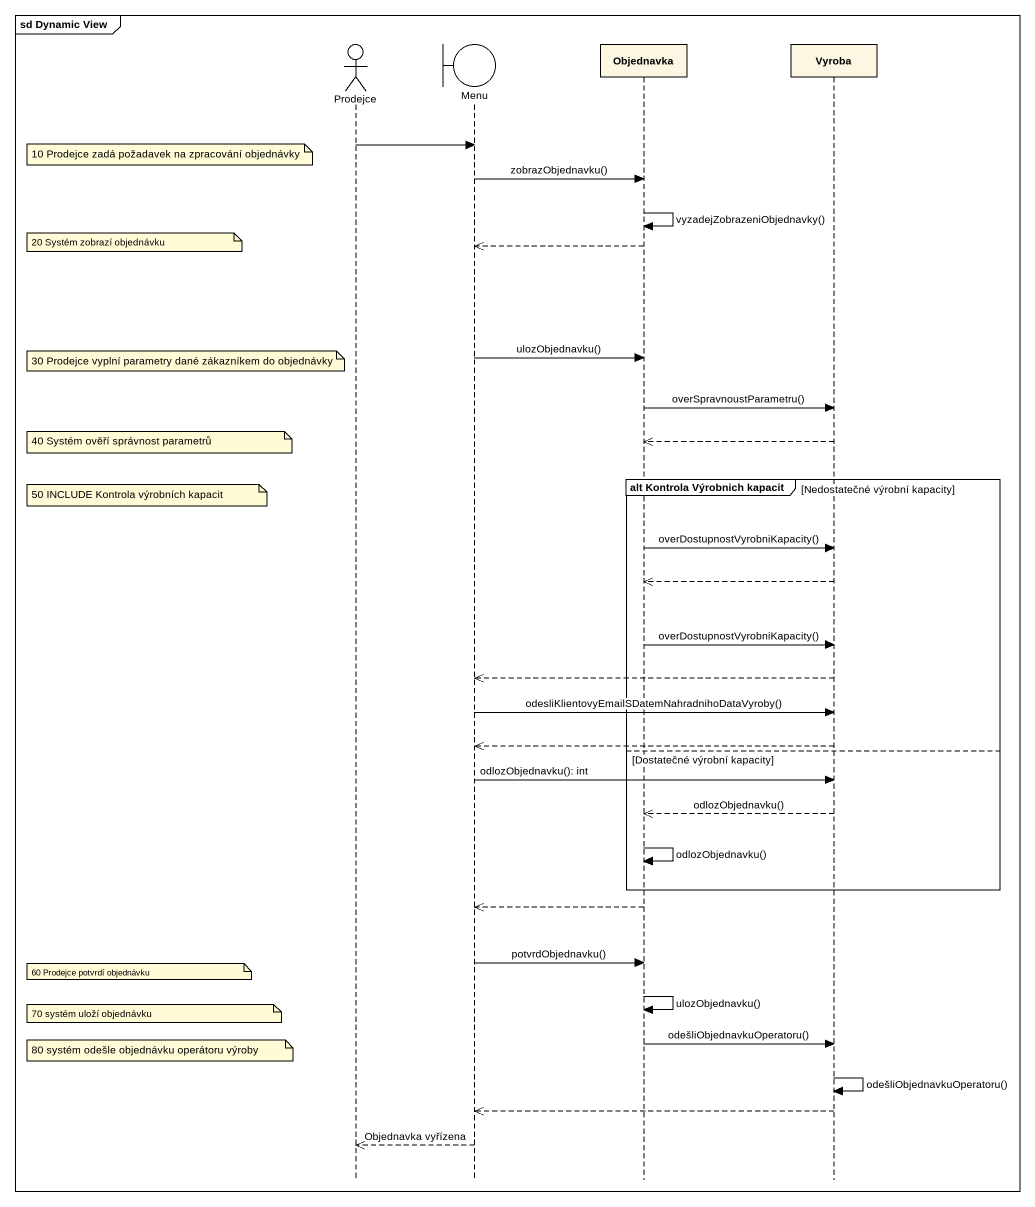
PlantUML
@startuml
mainframe sd Dynamic View
hide footbox
actor Prodejce
boundary Menu
participant Objednavka
participant Vyroba

Prodejce -> Menu
note left of Prodejce : 10 Prodejce zadá požadavek na zpracování objednávky
Menu -> Objednavka : zobrazObjednavku()
Objednavka -> Objednavka : vyzadejZobrazeniObjednavky()
note left of Prodejce : 20 Systém zobrazí objednávku
Objednavka -->> Menu
Menu -> Objednavka : ulozObjednavku()
note left of Prodejce : 30 Prodejce vyplní parametry dané zákazníkem do objednávky
Objednavka -> Vyroba : overSpravnoustParametru()
Vyroba -->> Objednavka
note left of Prodejce : 40 Systém ověří správnost parametrů
group alt Kontrola Výrobnich kapacit [Nedostatečné výrobní kapacity]
  note left of Prodejce : 50 INCLUDE Kontrola výrobních kapacit
  Objednavka -> Vyroba : overDostupnostVyrobniKapacity()
  Vyroba -->> Objednavka
  Objednavka -> Vyroba : overDostupnostVyrobniKapacity()
  Vyroba -->> Menu
  Menu -> Vyroba : odesliKlientovyEmailSDatemNahradnihoDataVyroby()
  Vyroba -->> Menu
else Dostatečné výrobní kapacity
  Menu -> Vyroba : odlozObjednavku(): int
  Vyroba -->> Objednavka : odlozObjednavku()
  Objednavka -> Objednavka : odlozObjednavku()
end
Objednavka -->> Menu
Menu -> Objednavka : potvrdObjednavku()
note left of Prodejce : 60 Prodejce potvrdí objednávku
Objednavka -> Objednavka : ulozObjednavku()
note left of Prodejce : 70 systém uloží objednávku
Objednavka -> Vyroba : odešliObjednavkuOperatoru()
note left of Prodejce : 80 systém odešle objednávku operátoru výroby
Vyroba -> Vyroba : odešliObjednavkuOperatoru()
Vyroba -->> Menu
Menu -->> Prodejce : Objednavka vyřízena
@enduml
